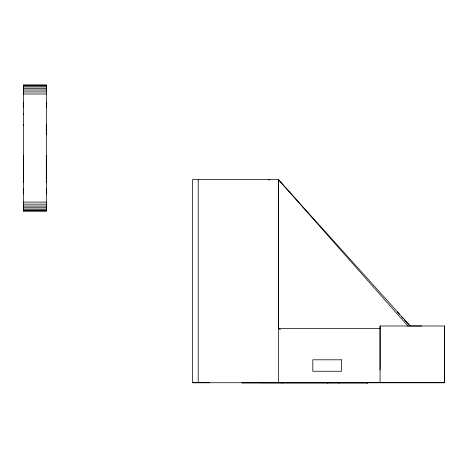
<?xml version="1.0" encoding="UTF-8"?>
<svg xmlns="http://www.w3.org/2000/svg" width="468" height="468" viewBox="0 0 468 468"><rect width="100%" height="100%" fill="white"/><g stroke="black" fill="none" stroke-linecap="round" stroke-linejoin="round"><path stroke-width="0.7" d="M23.406 125.617L23.406 124.821M23.4 114.163L23.418 113.66M46.338 85.012L46.338 211.068L23.418 211.068L23.418 85.012L46.338 85.012L46.338 91.939L23.418 91.939L23.418 85.012M209.664 382.725L192.477 382.725L192.477 179.648L278.437 179.648L410.214 325.997L421.674 325.997M278.431 382.719L278.437 179.648L408.283 326.442M341.453 359.804L341.459 371.264L312.805 371.259L312.805 359.804L341.459 359.804M380.063 369.872L380.069 325.997L444.594 325.997L444.6 382.719L261.243 382.725M444.594 325.997L444.588 382.725L198.526 382.725M339.206 382.988L338.703 382.988M410.032 326.067L404.352 319.761M268.416 179.893L269.837 179.648M23.4 182.421L23.4 155.212M46.338 182.421L46.32 155.212M198.531 179.648L198.204 179.648L198.204 382.725L192.477 382.725M366.988 382.976L367.854 382.976L241.798 382.976M23.418 85.229L46.338 85.229M23.418 85.878L46.338 85.878M23.418 86.925L46.338 86.925M23.418 88.329L46.338 88.329M23.418 90.026L46.338 90.026M23.418 93.992L46.338 93.992M23.418 202.088L46.338 202.088M23.418 206.055L46.338 206.055M23.418 207.751L46.338 207.751M23.418 209.155L46.338 209.155M46.338 210.202L46.338 204.142L23.418 204.142L23.418 210.202L46.338 210.202L46.338 211.068M23.418 210.852L46.338 210.852M278.431 179.648L278.437 328.63L380.297 328.624M327.249 382.988L328.039 382.988M282.099 382.988L282.403 382.988M278.437 328.63L280.467 329.454M397.256 311.881L399.619 314.508M401.515 316.614L403.404 318.714M23.418 210.202L23.418 211.068M444.588 352.351L444.594 355.025M46.338 102.199L46.338 107.745M46.32 124.821L46.326 134.421M46.32 170.75L46.32 171.253M46.338 193.881L46.338 188.335M23.418 102.199L23.418 107.745M23.406 170.463L23.406 171.253M23.418 193.881L23.418 188.335M380.069 325.997L380.069 382.725"/></g></svg>
